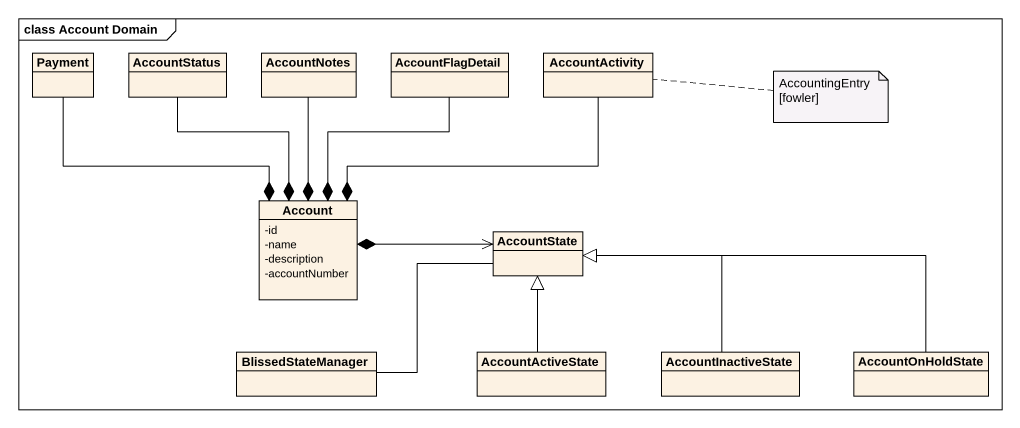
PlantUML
@startuml
mainframe class Account Domain
hide circle
hide empty members
skinparam classAttributeIconSize 0
class Payment
class AccountStatus
class AccountNotes
class AccountFlagDetail
class AccountActivity
class Account {
  -id
  -name
  -description
  -accountNumber
}
class AccountState
class BlissedStateManager
class AccountActiveState
class AccountInactiveState
class AccountOnHoldState
Account *-up- Payment
Account *-up- AccountStatus
Account *-up- AccountNotes
Account *-up- AccountFlagDetail
Account *-up- AccountActivity
Account *-right-> AccountState
AccountState -left- BlissedStateManager
AccountActiveState -up-|> AccountState
AccountInactiveState -up-|> AccountState
AccountOnHoldState -left-|> AccountState
note right of AccountActivity : AccountingEntry [fowler]
@enduml
